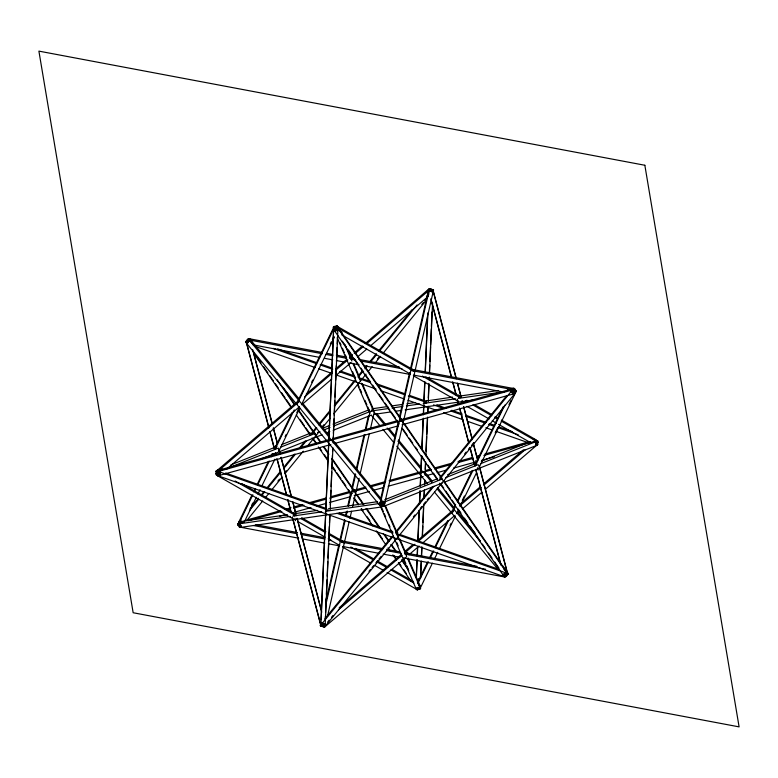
<?xml version="1.0" encoding="UTF-8"?>
<svg xmlns="http://www.w3.org/2000/svg" width="778" height="778" viewBox="0 0 778 778"><rect width="100%" height="100%" fill="white"/><g stroke="black" fill="none" stroke-linecap="round" stroke-linejoin="round"><path stroke-width="1.17" d="M219.717 469.329L216.342 470.671L216.167 474.784L218.005 475.134M219.853 475.484L220.028 471.361L216.342 470.671M239.313 523.895L239.177 526.978L298.645 538.182M247.19 342.709L247.326 339.616L249.456 338.77L322.014 352.434M321.003 619.599L325.632 513.101M325.797 509.464L328.637 444.121M328.793 440.484L333.48 332.78M333.587 330.358L333.694 327.937L337.944 328.083L333.12 442.925M330.008 514.326L325.165 625.668L320.915 625.522L333.694 327.937M325.262 619.735L325.418 616.108M325.574 612.481L326.206 597.951M326.361 594.324L326.993 579.805M327.159 576.167L327.791 561.648M327.946 558.02L328.52 544.707M328.686 541.08L329.318 526.55M329.473 522.923L329.843 514.452M330.261 504.766L330.893 490.247M331.049 486.62L331.681 472.09M331.836 468.463L332.42 455.149M332.576 451.522L332.683 449.101M333.101 439.424L333.208 437.003M333.363 433.365L333.995 418.846M334.161 415.219L334.793 400.689M334.948 397.062L335.522 383.749M335.688 380.121L336.32 365.602M336.475 361.964L337.107 347.445M337.263 343.818L337.633 335.347M330.222 509.493L332.906 447.768M442.147 483.089L383.787 506.361L380.102 505.671L380.277 501.547L383.962 502.248L442.322 478.966M383.787 506.361L383.962 502.248M416.24 576.858L416.979 559.917M417.193 555.074L417.504 547.809M417.815 540.554L419.138 510.3M419.4 504.241L419.974 490.937M420.188 486.094L420.606 476.408M420.772 472.781L421.501 455.84M421.822 448.575L423.086 419.536M423.3 414.693L423.66 406.223M423.874 401.38L424.72 382.017M425.138 372.331L427.56 316.665M416.356 577.947L417.154 559.79M417.309 556.163L417.728 546.477M417.942 541.644L419.313 510.174M419.575 504.125L420.149 490.811M420.363 485.968L421.676 455.714M421.939 449.665L423.31 418.204M423.465 414.567L424.895 381.891M425.313 372.215L427.89 312.912M428.678 294.765L428.785 292.343M418.165 583.519L418.379 578.686M426.013 403.208L426.12 400.787M420.499 577.004L421.131 562.475M421.394 556.426L421.812 546.749M422.289 535.857L422.707 526.171M422.862 522.544L423.495 508.015M423.971 497.132L424.234 491.074M424.555 483.819L424.71 480.182M425.187 469.29L425.498 462.035M425.974 451.143L426.607 436.614M426.714 434.202L427.394 418.467M427.657 412.418L427.871 407.575M428.289 397.889L428.921 383.369M429.077 379.742L429.184 377.32M429.398 372.477L429.709 365.213M429.864 361.585L430.497 347.066M430.604 344.644L431.294 328.909M431.391 326.488L432.023 311.968M417.008 587.662L420.198 587.769L420.305 585.348M420.616 578.093L421.355 561.142M421.569 556.309L421.929 547.838M422.405 536.946L423.825 504.27M424.088 498.212L424.457 489.741M424.671 484.908L424.885 480.065M425.089 475.222L425.673 461.908M425.936 455.859L427.618 417.134M427.832 412.291L428.094 406.242M428.308 401.399L429.038 384.458M429.252 379.615L429.359 377.194M429.514 373.566L432.568 303.371M432.986 293.695L432.976 290.184M403.325 557.904L504.426 576.945L504.601 572.822M512.401 393.697L512.576 389.584L514.715 388.728L514.53 392.851M504.426 576.945L506.566 576.09L506.741 571.976M534.963 440.406L537.724 440.922L537.54 445.045L444.394 482.195M240.986 526.327L238 525.276L238.671 522.31L251.946 495.1M333.548 329.337L334.219 326.371L338.216 327.781L337.535 330.738L333.548 329.337L296.914 404.443M324.309 627.117L320.322 625.707L320.857 623.353M325.719 602.143L338.955 544.396M339.762 540.866L344.625 519.646M345.704 514.939L346.511 511.399M347.863 505.505L350.829 492.542M351.909 487.835L355.157 473.695M356.236 468.978L364.065 434.805M365.145 430.088L368.383 415.948M325.7 605.313L345.14 520.463M346.22 515.746L347.299 511.039M348.379 506.322L355.672 474.502M356.752 469.795L364.853 434.435M365.932 429.728L369.978 412.048M353.494 491.891L354.029 489.537M327.528 616.147L349.127 521.873M349.944 518.333L351.559 511.263M352.638 506.556L359.125 478.266M359.932 474.736L369.385 433.492M370.464 428.775L373.975 413.458M380.452 499.894L398.278 422.123M399.357 417.407L409.617 372.623M410.424 369.093L427.978 292.489M380.705 501.888L429.573 288.589L433.57 290L384.692 503.298L383.369 506.021L379.372 504.611L380.705 501.888L384.692 503.298M400.933 421.462L401.477 419.109M416.668 588.285L419.663 589.335L420.344 586.379M515.211 393.396L515.892 390.439L511.895 389.029L511.224 391.995L515.211 393.396L479.122 467.422M247.988 342.767L248.989 338.77L252.422 339.986M217.412 475.553L218.783 470.593L217.412 475.553L504.903 576.936L506.264 571.976M535.478 444.15L536.47 440.154M253.54 491.832L255.126 488.565M257.255 484.208L268.4 461.354M271.055 455.908L272.115 453.73M274.77 448.293L292.285 412.369M297.07 402.566L334.219 326.371M238 525.276L252.86 494.789M254.455 491.531L255.515 489.352M257.635 484.995L269.314 461.053M271.434 456.696L273.029 453.428M275.149 449.071L294.259 409.889M240.859 523.409L241.919 521.231M251.693 505.214L252.753 503.035M285.137 436.633L286.197 434.455M296.807 412.69L298.937 408.333M311.677 382.202L312.737 380.034M330.251 344.109L331.311 341.931M332.381 339.753L333.966 336.485M244.107 522.33L256.322 497.288M257.917 494.02L260.037 489.673M261.632 486.406L274.897 459.195M278.612 451.571L299.851 408.032M301.436 404.764L334.355 337.273M428.25 291.312L429.573 288.589M320.322 625.707L321.645 622.984L325.642 624.394M417.416 582.79L427.501 562.115M429.621 557.758L432.801 551.223M434.931 546.866L447.671 520.745M451.921 512.041L455.636 504.416M457.221 501.149L472.09 470.671M474.745 465.225L503.405 406.447M417.796 583.578L428.415 561.804M430.001 558.546L433.716 550.921M435.31 547.654L448.585 520.443M452.3 512.819L455.48 506.293M457.61 501.936L473.005 470.369M475.125 466.012L504.854 405.056M450.073 525.422L451.133 523.244M462.278 500.38L464.398 496.024M495.187 432.889L497.842 427.453M508.987 404.589L511.117 400.232M513.772 394.796L515.892 390.439M419.663 589.335L432.403 563.214M434.523 558.857L437.713 552.331M439.307 549.064L455.227 516.407M456.822 513.14L458.417 509.872M460.002 506.614L476.467 472.868M383.204 501.256L384.74 503.123L382.095 506.371L379.324 504.786L245.595 342.087L248.24 338.838L251.012 340.424M217.704 475.825L215.846 473.569L218.492 470.32L220.349 472.577L217.704 475.825L293.462 519.062M336.271 325.807L333.626 329.045L335.483 331.311L338.129 328.063L336.271 325.807L413.079 369.638M240.898 519.869L238.603 522.68L238.72 523.769L241.229 525.675M250.078 508.598L258.5 498.27M260.795 495.45L263.859 491.696M266.922 487.932L280.693 471.03M283.756 467.277L294.473 454.128M299.063 448.498L305.19 440.98M311.307 433.472L315.907 427.832M318.961 424.078L330.446 409.987M334.277 405.299L354.175 380.88M357.997 376.182L362.587 370.552M364.892 367.731L366.419 365.854M369.482 362.101L376.367 353.64M378.662 350.829L412.34 309.508M426.12 292.606L429.174 288.842L429.3 289.931L427.005 292.752M238.72 523.769L241.015 520.959M249.437 510.621L258.617 499.359M261.68 495.596L264.744 491.842M267.807 488.088L280.819 472.12M283.882 468.366L295.358 454.274M300.716 447.71L306.075 441.136M311.433 434.562L316.792 427.988M319.087 425.167L330.562 411.076M334.394 406.388L355.818 380.092M358.123 377.272L362.713 371.641M365.008 368.821L367.304 366M370.367 362.247L376.484 354.729M379.547 350.975L417.057 304.957M277.911 481.076L279.438 479.199M284.797 472.625L286.333 470.748M322.306 426.616L323.833 424.739M377.408 358.998L378.944 357.121M421.802 304.529L423.329 302.652M424.866 300.775L426.393 298.898M246.655 520.677L262.721 500.954M265.784 497.2L268.848 493.437M271.911 489.683L281.86 477.478M284.923 473.714L303.294 451.182M307.115 446.484L319.359 431.459M322.423 427.706L330.076 418.311M333.908 413.614L366.049 374.169M368.344 371.359L372.176 366.662M375.229 362.908L380.588 356.334M382.883 353.513L426.509 299.987M379.324 504.786L381.969 501.538L248.24 338.838M325.078 618.549L391.665 536.839M395.496 532.142L432.228 487.067M439.881 477.682L506.468 395.973M406.213 557.126L325.146 626.621L323.171 626.903L321.411 624.345L393.318 536.052M395.613 533.231L433.881 486.279M439.239 479.705L511.943 390.488L511.827 389.399L515.162 391.937L515.289 393.026L324.708 626.864L321.372 624.326M396.459 534.894L397.986 533.018M327.655 622.021L329.182 620.144M331.477 617.324L333.003 615.447M368.976 571.305L370.513 569.428M372.04 567.551L373.576 565.674M375.871 562.854L377.398 560.977M378.935 559.1L381.23 556.28M413.371 516.835L414.898 514.958M420.256 508.384L421.793 506.507M424.088 503.687L425.615 501.81M427.151 499.933L428.678 498.056M464.651 453.914L466.178 452.037M468.482 449.227L470.009 447.34M471.536 445.463L473.831 442.653M534.865 441.505L536.188 439.881M387.104 572.491L417.611 589.909L420.256 586.661L418.399 584.404M536.052 444.578L538.045 442.137L536.801 440.64M502.87 575.292L505.515 572.044M505.651 576.877L508.297 573.629L503.687 568.018M218.287 474.93L215.934 471.507L298.849 400.437M306.221 394.125L332.012 372.01M335.697 368.85L345.831 360.165M349.517 357.005L352.278 354.642M354.126 353.056L362.412 345.947M365.174 343.584L428.746 289.095L430.711 288.813L432.48 291.371M215.934 471.507L217.908 471.225L298.976 401.73M304.499 396.994L332.138 373.304M335.824 370.143L347.795 359.883M349.643 358.298L352.405 355.935M355.167 353.562L363.462 346.453M367.148 343.293L430.711 288.813M220.864 470.709L222.703 469.124M426.5 296.457L428.338 294.881M226.709 469.115L299.491 406.729M302.253 404.356L331.729 379.09M335.415 375.93L351.082 362.509M357.53 356.976L366.739 349.079M370.425 345.918L428.464 296.175M325.34 511.35L379.382 503.512L382.329 500.983L384.692 504.397L381.735 506.925L240.032 527.474L237.679 524.051L239.896 522.155M513.995 393.551L516.213 391.655L513.859 388.241L510.903 390.77L513.256 394.193M339.247 607.696L400.971 554.782M404.648 551.621L412.943 544.522M416.629 541.362L454.401 508.987M460.848 503.454L480.191 486.872M483.877 483.712L523.497 449.762M338.449 609.777L402.012 555.288M404.774 552.925L414.907 544.23M418.593 541.08L453.603 511.068M460.051 505.535L481.242 487.378M484.004 485.005L525.461 449.47M533.757 442.361L535.595 440.786L537.948 444.199L485.443 489.216M405.892 553.985L407.74 552.399M408.975 554.753L419.109 546.068M422.794 542.908L455.042 515.269M456.881 513.694L459.642 511.321M462.404 508.958L481.757 492.367M246.587 342.952L250.137 340.647L250.02 339.558M402.44 420.82L337.594 326.857L334.044 329.162L334.17 330.251L399.017 424.214M334.17 330.251L337.71 327.946L337.594 326.857M416.288 588.849L419.838 586.544L417.65 582.459M443.83 480.794L507.295 572.764L507.421 573.853L503.872 576.158L439.716 483.196M230.94 464.855L276.949 446.504M281.441 444.715L310.616 433.074M322.967 428.153L329.697 425.459M333.062 424.117L368.976 409.802M229.004 467.782L278.388 448.089M280.634 447.194L315.421 433.317M317.667 432.422L319.914 431.527M324.407 429.738L330.018 427.501M333.383 426.159L373.79 410.045L371.942 409.695M260.251 459.37L321.975 434.746M326.468 432.957L329.833 431.615M333.208 430.273L371.359 415.053M384.77 499.758L437.518 478.723M447.622 474.697L476.797 463.056M481.29 461.266L530.674 441.573M445.687 477.624L478.237 464.641M480.483 463.746L537.724 440.922M384.274 503.055L379.635 504.3M380.102 505.671L383.466 504.319M250.108 340.103L246.004 341.241L268.838 428.026M428.61 290.651L432.704 289.513L456.161 378.643M334.093 330.105L333.315 327.149L337.409 326.021L338.372 328.238M334.346 331.097L338.449 329.96L337.409 326.021M330.844 444.539L218.735 475.601L217.587 471.643L217.461 470.554L329.58 439.492M333.081 438.52L397.305 420.723M400.816 419.75L512.926 388.689L514.073 392.647L514.19 393.736L402.08 424.798M217.587 471.643L513.042 389.778L512.926 388.689M334.346 443.567L398.579 425.77M246.704 520.035L280.576 510.65M285.244 509.357L291.079 507.733M293.423 507.091L302.759 504.504M308.603 502.88L326.118 498.027M330.786 496.734L349.478 491.56M352.979 490.587L365.825 487.028M370.493 485.735L385.674 481.524M389.175 480.551L420.713 471.818M425.381 470.525L430.049 469.231M434.727 467.938L452.242 463.085M458.077 461.461L472.09 457.581M476.768 456.287L480.269 455.315M484.937 454.021L528.155 442.05M240.966 527.017L239.819 523.059L243.32 522.087M247.997 520.793L281.86 511.409M286.528 510.115L290.038 509.152M293.539 508.18L304.052 505.262M309.887 503.648L326.235 499.116M329.746 498.144L365.942 488.117M370.61 486.824L384.624 482.944M389.301 481.64L431.343 470M434.844 469.027L451.191 464.495M458.203 462.55L473.384 458.349M476.885 457.376L479.219 456.735M483.897 455.441L529.439 442.818M531.773 442.167L534.107 441.525M350.11 494.079L352.444 493.437M279.506 516.339L285.341 514.725M294.687 512.138L311.035 507.606M316.87 505.992L326.215 503.405M329.716 502.432L350.742 496.607M354.243 495.635L369.424 491.433M372.925 490.461L383.437 487.543M388.105 486.25L423.144 476.544M426.645 475.572L433.657 473.637M437.158 472.664L446.504 470.077M453.506 468.132L474.531 462.307M481.533 460.372L494.38 456.812M379.46 502.549L380.5 506.497L384.604 505.36L406.67 556.387M408.032 557.991L419.536 584.618L420.577 588.557L416.473 589.695L380.5 506.497M292.285 517.156L320.682 625.045L324.786 623.907M503.278 574.446L507.382 573.318L507.888 574.465L504.805 575.321M320.682 625.045L321.178 626.202L324.261 625.347M387.765 406.515L372.156 408.781L373.333 410.492M391.363 405.999L402.177 404.434M406.982 403.733L415.384 402.518M423.786 401.292L452.611 397.12M458.612 396.245L498.241 390.507M511.457 388.592L513.859 388.241M371.602 410.969L388.416 408.528M392.015 408.012L402.819 406.437M406.427 405.921L419.634 404.006M423.242 403.481L455.665 398.783M458.067 398.433L502.491 391.995M513.811 392.005L516.213 391.655M373.955 414.382L390.77 411.941M395.574 411.251L401.574 410.376M405.182 409.86L473.627 399.931M243.028 521.172L287.461 514.735M293.471 513.859L317.482 510.378M328.297 508.812L377.524 501.674M237.679 524.051L290.515 516.398M292.917 516.047L321.732 511.866M433.093 291.273L428.843 291.128L428.717 290.038M333.811 329.026L338.07 329.172M326.779 353.329L332.721 354.447M336.291 355.118L345.811 356.917M349.38 357.588L354.136 358.483M358.891 359.378L399.338 367.002M410.035 369.015L514.715 388.728M247.326 339.616L322.267 353.737M325.826 354.408L332.965 355.75M336.534 356.421L346.054 358.211M350.81 359.115L355.565 360.01M360.321 360.904L401.954 368.743M411.474 370.542L512.576 389.584M507.606 390.099L512.371 390.994M253.093 344.858L319.7 357.403M324.465 358.298L332.789 359.864M336.359 360.535L344.683 362.11M349.439 363.005L358.959 364.794M363.715 365.689L410.103 374.432M413.672 375.103L504.076 392.131M255.758 524.703L297.391 532.541M300.96 533.212L324.747 537.695M340.219 540.603L383.039 548.675M386.608 549.346L399.688 551.806M404.443 552.711L477.002 566.374M239.352 522.865L241.734 523.312M253.628 525.549L296.447 533.62M301.203 534.515L325 538.998M328.559 539.669L330.942 540.117M341.649 542.13L382.086 549.745M386.851 550.649L401.117 553.333M404.686 554.004L485.579 569.243M504.183 575.642L506.566 576.09M302.214 538.853L324.815 543.112M328.384 543.783L339.091 545.796M342.66 546.477L379.528 553.421M383.097 554.092L399.756 557.223M277.62 348.865L316.558 362.606M321.149 364.221L332.595 368.257M340.618 371.087L354.36 375.93M361.235 378.351L370.396 381.59M376.124 383.603L404.755 393.707M409.335 395.321L424.224 400.573M436.828 405.017L445.989 408.246M451.717 410.269L462.025 413.896M465.458 415.112L486.075 422.386M489.508 423.592L494.098 425.206M498.679 426.83L512.42 431.673M533.037 438.948L535.322 439.755M249.106 339.86L252.539 341.075M273.156 348.34L316.685 363.696M320.118 364.901L332.721 369.346M339.587 371.767L355.624 377.427M359.057 378.633L370.513 382.679M377.388 385.1L404.871 394.796M408.314 396.002L426.636 402.469M433.511 404.891L442.672 408.119M450.686 410.949L462.142 414.985M465.584 416.201L485.054 423.067M488.487 424.282L494.215 426.295M497.648 427.511L518.265 434.785M534.301 440.436L536.596 441.243M254.494 346.152L315.197 367.566M318.63 368.772L331.234 373.216M335.814 374.831L375.9 388.971M380.481 390.585L404.531 399.065M407.973 400.281L436.604 410.376M443.479 412.797L462.949 419.673M467.529 421.287L482.418 426.539M485.861 427.744L491.579 429.767M496.17 431.382L529.38 443.1M225.649 473.014L326.449 508.559M339.043 513.003L392.88 531.987M399.746 534.418L499.398 569.554M218.9 471.682L328.851 510.465M336.874 513.285L392.997 533.076M396.43 534.292L506.39 573.065M238.671 522.31L240.674 523.01M425.712 376.834L460.43 396.654M466.742 400.252L468.842 401.458M474.103 404.453L491.997 414.664M495.148 416.463L498.309 418.263M501.46 420.071L535.128 439.278M338.129 328.063L413.886 371.291M422.308 376.095L460.177 397.714M465.439 400.709L467.549 401.915M472.81 404.92L491.745 415.724M494.905 417.523L497.006 418.729M501.217 421.131L538.045 442.137M335.882 328.559L342.194 332.157M341.795 334.91L410.191 373.936M413.342 375.735L458.592 401.555M467.004 406.359L489.099 418.972M492.26 420.772L496.461 423.174M498.572 424.37L531.189 442.983M245.595 342.087L247.443 343.137M381.969 501.538L384.74 503.123M506.449 572.569L508.297 573.629M241.637 483.527L294.249 513.548M301.611 517.759L325.817 531.569M328.968 533.368L343.701 541.77M355.274 548.373L374.208 559.188M377.369 560.987L387.891 566.987M392.102 569.389L413.137 581.399M235.082 480.989L296.107 515.814M301.368 518.809L325.564 532.619M328.724 534.428L343.448 542.83M350.82 547.031L372.915 559.645M377.116 562.047L386.588 567.444M390.799 569.846L413.945 583.062M215.846 473.569L217.947 474.774M297.663 521.464L325.019 537.073M328.18 538.872L339.753 545.475M342.913 547.274L370.27 562.893M374.471 565.295L383.943 570.692M429.3 289.931L432.636 292.47M511.943 390.488L515.289 393.026M376.873 413.731L385.324 424.02M389.165 428.688L395.321 436.176M398.394 439.91L421.452 467.967M426.062 473.578L432.208 481.057M437.586 487.602L454.498 508.17M457.571 511.914L475.251 533.416M373.323 411.212L384.857 425.235M387.162 428.046L394.845 437.392M397.918 441.136L420.976 469.183M422.512 471.06L431.741 482.272M437.119 488.817L480.152 541.187M371.446 415.394L379.907 425.683M382.98 429.417L393.736 442.507M396.809 446.251L427.55 483.653M434.474 492.066L498.26 569.681M252.549 342.291L299.433 399.328M302.506 403.072L329.405 435.797M334.015 441.408L381.667 499.379M380.5 502.082L382.99 506.177M380.559 504.504L382.095 506.371M416.376 588.401L417.611 589.909M404.511 423.825L441.758 477.799M337.71 327.946L507.421 573.853M342.32 341.163L346.463 347.153M348.534 350.158L351.987 355.157M354.739 359.154L358.882 365.154M360.953 368.15L363.705 372.147M365.086 374.15L370.61 382.144M372.681 385.139L376.124 390.138M378.886 394.135L383.029 400.135M385.091 403.13L389.924 410.132M391.305 412.136L395.438 418.126M396.819 420.13L398.89 423.125M403.033 429.125L407.166 435.126M409.238 438.121L412.69 443.12M415.452 447.117L417.514 450.112M421.657 456.112L424.418 460.109M427.861 465.108L431.313 470.106M433.385 473.112L436.837 478.1M440.97 484.101L443.732 488.098M445.804 491.103L450.627 498.095M452.008 500.098L455.461 505.097M458.223 509.094L460.975 513.091M464.427 518.09L467.879 523.088M469.951 526.084L474.774 533.086M476.155 535.079L480.298 541.08M482.36 544.075L485.122 548.082M488.574 553.08L492.027 558.069M494.779 562.076L498.922 568.066M401.769 428.211L437.644 480.191M379.382 503.512L381.735 506.925M283.134 387.532L294.862 404.531M298.305 409.529L321.071 442.517M323.833 446.514L328.656 453.506M332.109 458.505L354.875 491.492M356.946 494.497L363.841 504.494M366.603 508.491L379.713 527.484M384.536 534.476L389.37 541.478M391.441 544.474L396.955 552.468M401.788 559.47L407.302 567.463M250.827 341.639L252.208 343.643M277.046 379.625L294.288 404.618M298.431 410.619L320.507 442.604M323.259 446.601L328.783 454.595M331.545 458.602L363.277 504.582M366.03 508.579L379.139 527.572M383.282 533.572L388.796 541.566M390.867 544.561L395.701 551.563M401.905 560.559L408.8 570.556M418.457 584.55L419.838 586.544M257.508 357.851L260.961 362.849M263.713 366.846L267.856 372.847M269.927 375.842L273.37 380.841M275.441 383.846L278.203 387.843M281.655 392.841L285.098 397.84M286.479 399.834L290.622 405.834M300.279 419.828L304.422 425.829M305.793 427.822L309.936 433.823M313.388 438.821L316.14 442.818M319.593 447.817L321.664 450.812M324.426 454.819L327.178 458.816M332.702 466.81L335.464 470.807M336.835 472.81L340.978 478.801M342.359 480.804L345.811 485.803M348.563 489.8L351.325 493.797M354.778 498.795L358.23 503.794M361.673 508.793L363.054 510.796M367.197 516.787L369.949 520.793M378.925 533.786L382.368 538.784M394.096 555.774L396.167 558.769M398.929 562.776L401.001 565.771M403.753 569.768L406.515 573.765M253.492 352.94L291.429 407.925M296.262 414.917L310.052 434.912M312.124 437.907L316.267 443.907M318.338 446.903L327.995 460.907M332.128 466.897L351.452 494.886M353.513 497.891L358.347 504.883M361.109 508.88L372.837 525.879M376.28 530.878L385.937 544.872M388.008 547.868L390.079 550.863M392.841 554.87L396.284 559.859M398.355 562.864L410.774 580.855M217.908 471.225L220.262 474.638M322.782 623.197L325.146 626.621M347.484 349.312L351.802 359.3M353.718 363.734L360.438 379.265M362.354 383.7L373.391 409.218M344.683 344.382L351.88 361.021M352.842 363.238L360.515 380.987M361.478 383.204L373.946 412.048M333.315 327.149L334.268 329.376M340.025 342.68L340.988 344.907M342.427 348.233L344.343 352.667M345.306 354.885L346.745 358.211M352.492 371.524L355.371 378.186M357.773 383.729L359.212 387.055M360.175 389.272L361.614 392.608M364.97 400.369L366.885 404.803M367.848 407.03L369.287 410.356M337.224 337.749L356.412 382.124M357.374 384.342L369.842 413.186M385.489 505.856L397.957 534.7M399.873 539.135L406.593 554.665M407.623 558.604L420.577 588.557M381.862 508.102L383.301 511.428M384.264 513.645L385.703 516.971M389.058 524.742L390.011 526.959M391.451 530.285L392.413 532.502M396.731 542.49L398.171 545.816M403.928 559.129L405.844 563.564M406.806 565.781L408.246 569.117M536.421 445.162L535.157 440.115M513.042 389.778L514.19 393.736M217.461 470.554L218.326 473.52M433.521 291.838L456.355 378.623M457.59 383.311L460.984 396.216M462.22 400.903L462.832 403.247M463.756 406.768L472.09 438.432M473.325 443.12L477.643 459.545M479.19 465.409L507.888 574.465M457.396 383.33L461.101 397.402M462.025 400.923L462.638 403.267M463.571 406.787L472.207 439.619M473.442 444.316L477.76 460.732M478.995 465.419L507.382 573.318M458.368 395.029L458.991 397.373M475.65 460.702L476.574 464.223M477.507 467.743L478.12 470.087M503.424 566.248L504.348 569.768M431.576 301.183L451.629 377.418M452.864 382.105L455.957 393.833M457.493 399.697L458.728 404.385M459.963 409.082L468.599 441.914M470.457 448.955L474.774 465.37M476.01 470.058L500.692 563.875M430.769 298.859L451.444 377.427M452.679 382.124L456.073 395.02M457.308 399.717L458.534 404.404M459.467 407.925L468.726 443.1M469.961 447.797L474.58 465.39M475.815 470.077L500.818 565.071M383.564 501.411L384.604 505.36M253.385 351.812L272.203 423.349M273.438 428.046L277.454 443.285M278.991 449.149L279.924 452.67M281.15 457.357L291.643 497.23M292.878 501.927L295.971 513.655M297.196 518.342L321.265 609.816M252.578 349.487L272.018 423.368M273.253 428.056L277.571 444.481M278.806 449.169L280.041 453.856M280.965 457.376L291.458 497.249M292.693 501.946L296.087 514.841M297.011 518.362L321.693 612.179M275.772 445.629L276.385 447.972M293.355 512.469L294.279 515.989M294.901 518.333L295.514 520.677M246.5 342.398L268.721 426.83M270.569 433.871L274.274 447.943M277.357 459.672L286.615 494.857M287.85 499.544L290.933 511.272M293.102 519.48L321.178 626.202M269.762 431.547L274.391 449.13M275.315 452.65L275.937 454.994M276.861 458.514L286.43 494.866M287.666 499.564L291.06 512.459M504.786 575.846L504.903 576.936M420.071 586.68L420.198 587.769M324.591 625.775L324.708 626.864M320.789 624.433L320.915 625.522M239.702 521.97L239.819 523.059M644.845 165.257L38.9 51.124L133.155 612.743L739.1 726.876L644.845 165.257"/></g></svg>
